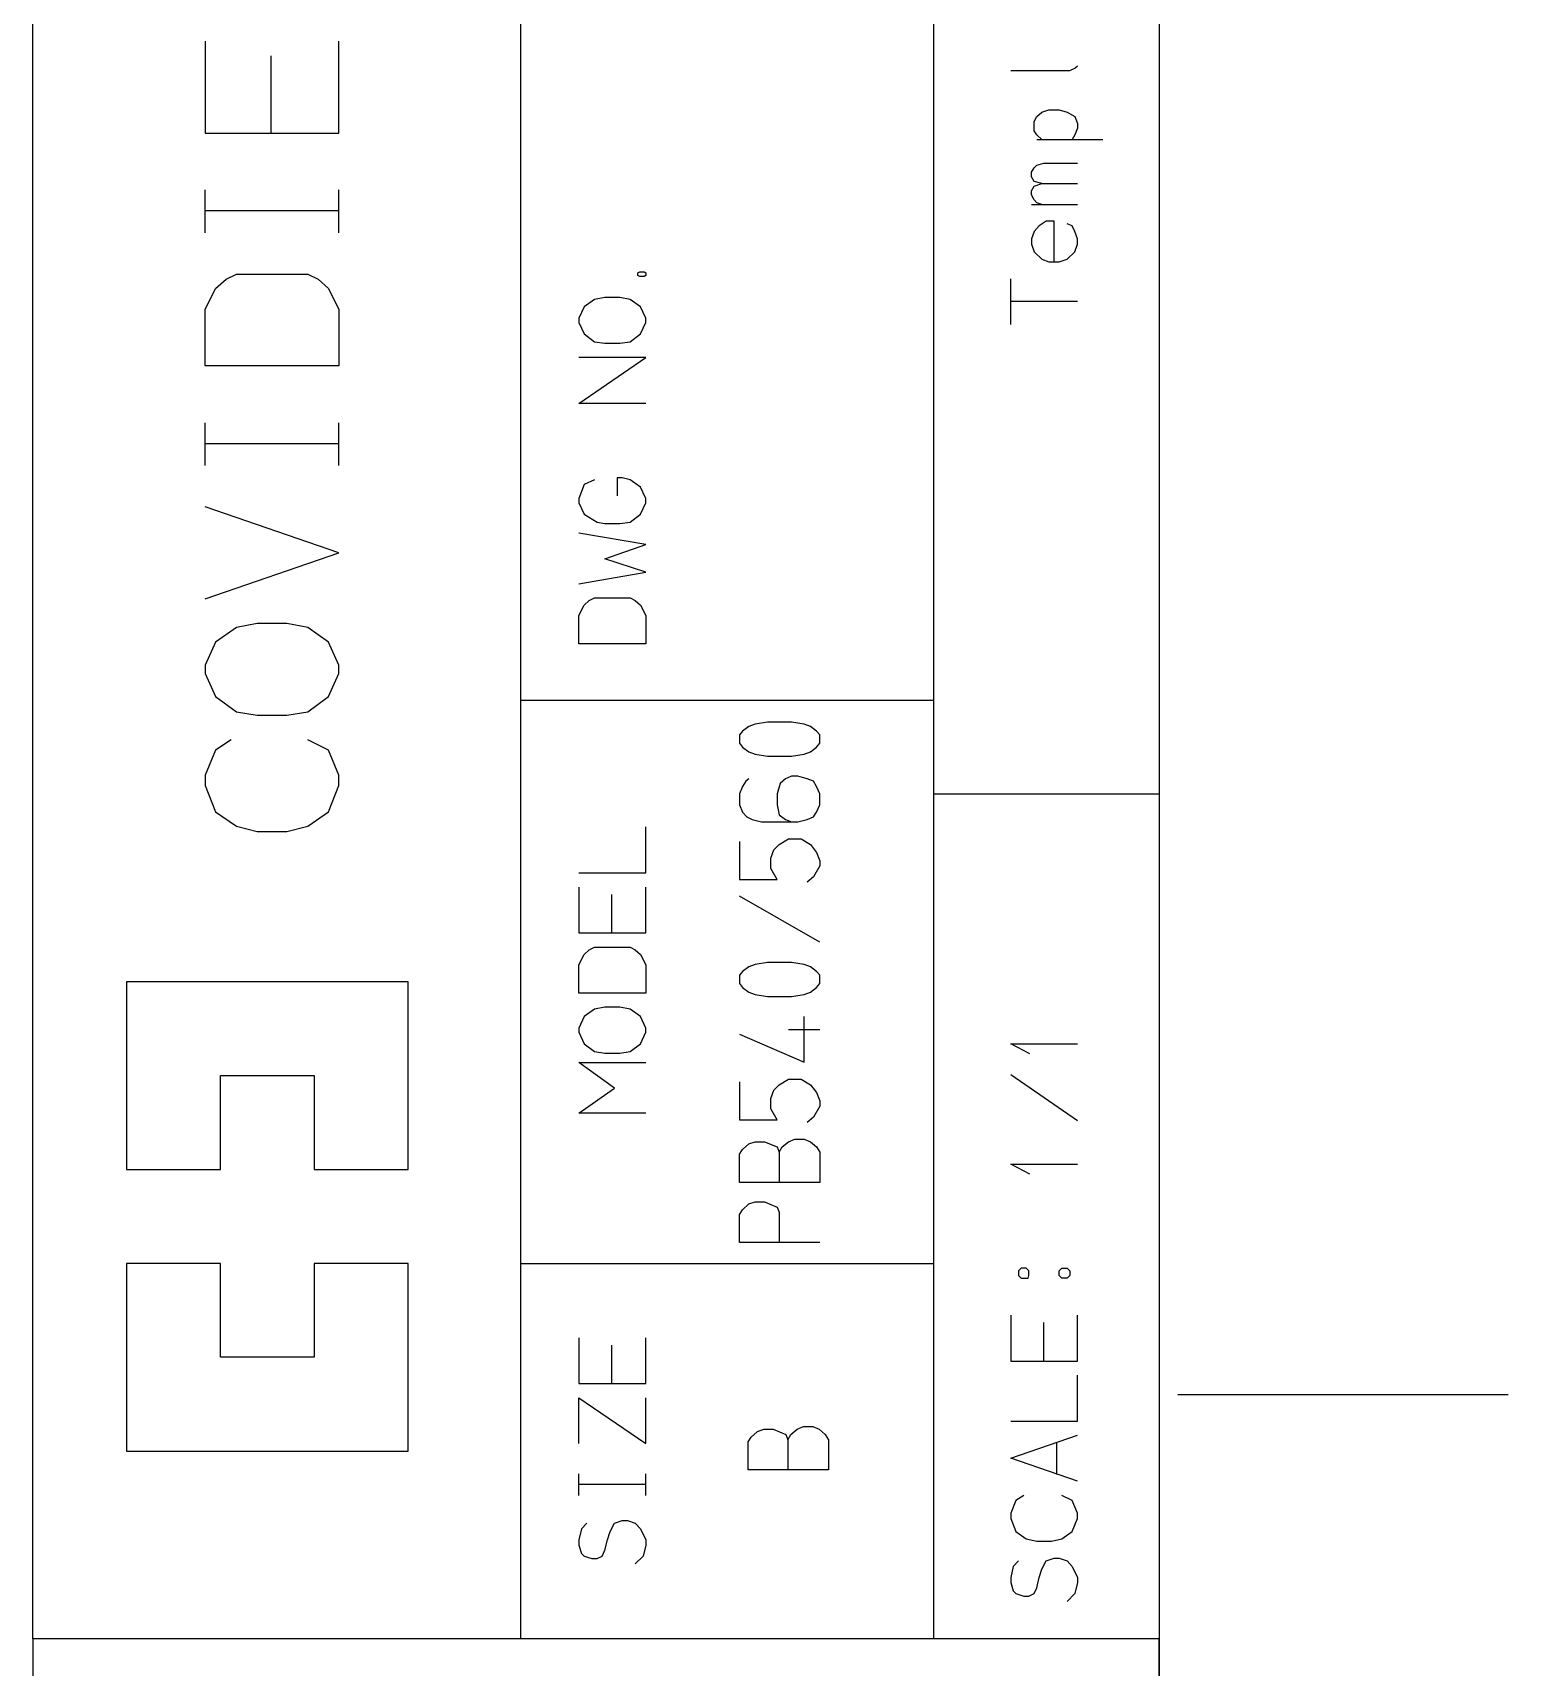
# Model space of a CAD drawing. Extents: x 8 to 288, y -6 to 426.
# Drawn here: x 248.99 to 288.29, y 307.74 to 351.27 of the extents above; entities that cross this region are included whole.
import ezdxf

# ---------------------------------------------------------------- set-up
doc = ezdxf.new("R2010")
doc.units = 0
doc.layers.get('0').update_dxf_attribs({"linetype": 'CONTINUOUS'})

msp = doc.modelspace()

# ---------------------------------------------------------------- linework, layer by layer
at = {"color": 0}
for p, q in [((248.985, 308.5), (248.985, 416.5)), ((261.984, 308.5), (261.984, 416.5)), ((272.985, 308.5), (272.985, 416.5)), ((278.985, 416.5), (278.985, 3.5002)), ((253.577, 351.044), (253.577, 348.599)), ((257.142, 348.599), (257.142, 351.044)), ((255.337, 348.599), (255.337, 350.655)), ((275.032, 350.261), (276.605, 350.261)), ((276.605, 350.261), (276.745, 350.331)), ((276.745, 350.331), (276.813, 350.386)), ((275.726, 349.037), (275.864, 349.16)), ((275.864, 349.16), (276.05, 349.217)), ((276.05, 349.217), (276.327, 349.217)), ((276.327, 349.217), (276.537, 349.16)), ((276.537, 349.16), (276.745, 349.037)), ((275.656, 348.911), (275.726, 349.037)), ((275.656, 348.662), (275.656, 348.911)), ((275.726, 348.55), (275.656, 348.662)), ((276.745, 349.037), (276.813, 348.856)), ((276.813, 348.73), (276.745, 348.55)), ((276.813, 348.856), (276.813, 348.73)), ((253.577, 348.599), (257.142, 348.599)), ((275.864, 348.424), (275.726, 348.55)), ((275.726, 348.424), (277.484, 348.424)), ((276.745, 348.55), (276.674, 348.424)), ((275.726, 347.741), (275.911, 347.798)), ((275.911, 347.798), (276.813, 347.798)), ((275.587, 347.561), (275.656, 347.672)), ((275.587, 347.436), (275.587, 347.561)), ((275.656, 347.311), (275.587, 347.436)), ((275.656, 347.672), (275.726, 347.741)), ((253.577, 345.944), (253.577, 347.084)), ((257.142, 345.944), (257.142, 347.084)), ((275.587, 347.062), (275.656, 347.186)), ((275.587, 346.95), (275.587, 347.062)), ((275.656, 346.825), (275.587, 346.95)), ((275.864, 347.256), (275.656, 347.311)), ((275.656, 347.186), (275.864, 347.256)), ((275.864, 347.256), (276.813, 347.256)), ((257.142, 346.528), (253.577, 346.528)), ((275.587, 346.7), (276.813, 346.7)), ((275.726, 346.742), (275.656, 346.825)), ((275.864, 346.7), (275.726, 346.742)), ((275.795, 346.127), (275.656, 345.974)), ((275.98, 346.253), (275.795, 346.127)), ((276.189, 346.253), (275.98, 346.253)), ((276.189, 345.17), (276.189, 346.253)), ((276.674, 346.127), (276.537, 346.184)), ((276.745, 345.974), (276.674, 346.127)), ((275.656, 345.974), (275.587, 345.78)), ((275.587, 345.78), (275.587, 345.642)), ((275.587, 345.642), (275.656, 345.433)), ((276.813, 345.78), (276.745, 345.974)), ((276.745, 345.433), (276.813, 345.642)), ((276.813, 345.642), (276.813, 345.78)), ((275.656, 345.433), (275.864, 345.239)), ((275.864, 345.239), (276.05, 345.17)), ((276.327, 345.17), (276.537, 345.239)), ((276.537, 345.239), (276.745, 345.433)), ((254.134, 344.705), (254.411, 344.845)), ((254.411, 344.845), (256.31, 344.845)), ((256.31, 344.845), (256.587, 344.705)), ((265.105, 344.877), (265.151, 344.905)), ((265.105, 344.809), (265.105, 344.877)), ((265.151, 344.781), (265.105, 344.809)), ((265.151, 344.905), (265.267, 344.905)), ((265.267, 344.781), (265.151, 344.781)), ((265.267, 344.905), (265.314, 344.877)), ((265.314, 344.809), (265.267, 344.781)), ((265.314, 344.877), (265.314, 344.809)), ((276.05, 345.17), (276.327, 345.17)), ((253.577, 343.9), (253.855, 344.456)), ((253.855, 344.456), (254.134, 344.705)), ((256.587, 344.705), (256.865, 344.456)), ((256.865, 344.456), (257.142, 343.9)), ((275.032, 343.499), (275.032, 344.722)), ((253.577, 342.4), (253.577, 343.9)), ((257.142, 343.9), (257.142, 342.4)), ((263.67, 343.972), (263.532, 343.666)), ((263.948, 344.166), (263.67, 343.972)), ((264.225, 344.221), (263.948, 344.166)), ((264.619, 344.221), (264.225, 344.221)), ((264.898, 344.166), (264.619, 344.221)), ((265.175, 343.972), (264.898, 344.166)), ((265.314, 343.666), (265.175, 343.972)), ((276.813, 344.111), (275.032, 344.111)), ((263.532, 343.666), (263.532, 343.556)), ((263.532, 343.556), (263.67, 343.25)), ((265.175, 343.25), (265.314, 343.556)), ((265.314, 343.556), (265.314, 343.666)), ((263.67, 343.25), (263.948, 343.042)), ((263.948, 343.042), (264.225, 343.001)), ((264.225, 343.001), (264.619, 343.001)), ((264.619, 343.001), (264.898, 343.042)), ((264.898, 343.042), (265.175, 343.25)), ((263.532, 341.399), (265.314, 342.622)), ((265.314, 342.622), (263.532, 342.622)), ((257.142, 342.4), (253.577, 342.4)), ((265.314, 341.399), (263.532, 341.399)), ((253.577, 339.744), (253.577, 340.884)), ((257.142, 339.744), (257.142, 340.884)), ((257.142, 340.327), (253.577, 340.327)), ((263.67, 339.241), (263.532, 338.866)), ((263.948, 339.367), (263.67, 339.241)), ((264.688, 339.422), (264.55, 339.422)), ((264.55, 339.422), (264.55, 338.937)), ((264.898, 339.367), (264.688, 339.422)), ((265.175, 339.173), (264.898, 339.367)), ((265.314, 338.866), (265.175, 339.173)), ((257.142, 337.422), (253.577, 338.645)), ((263.532, 338.866), (263.532, 338.755)), ((263.532, 338.755), (263.67, 338.45)), ((265.175, 338.45), (265.314, 338.755)), ((265.314, 338.755), (265.314, 338.866)), ((263.67, 338.45), (264.017, 338.242)), ((264.017, 338.242), (264.225, 338.2)), ((264.619, 338.2), (264.898, 338.242)), ((264.898, 338.242), (265.175, 338.45)), ((265.314, 337.641), (263.532, 337.947)), ((264.225, 338.2), (264.619, 338.2)), ((253.577, 336.2), (257.142, 337.422)), ((264.225, 337.266), (265.314, 337.641)), ((263.532, 336.6), (265.314, 336.906)), ((265.314, 336.906), (264.225, 337.266)), ((263.67, 336.028), (263.809, 336.153)), ((263.809, 336.153), (263.948, 336.222)), ((263.948, 336.222), (264.898, 336.222)), ((264.898, 336.222), (265.035, 336.153)), ((265.035, 336.153), (265.175, 336.028)), ((263.532, 335.749), (263.67, 336.028)), ((263.532, 335), (263.532, 335.749)), ((265.175, 336.028), (265.314, 335.749)), ((265.314, 335.749), (265.314, 335)), ((254.411, 335.434), (253.855, 335.044)), ((254.966, 335.544), (254.411, 335.434)), ((255.753, 335.544), (254.966, 335.544)), ((256.31, 335.434), (255.753, 335.544)), ((256.865, 335.044), (256.31, 335.434)), ((253.855, 335.044), (253.577, 334.433)), ((257.142, 334.433), (256.865, 335.044)), ((265.314, 335), (263.532, 335)), ((253.577, 334.433), (253.577, 334.211)), ((257.142, 334.211), (257.142, 334.433)), ((253.577, 334.211), (253.855, 333.6)), ((256.865, 333.6), (257.142, 334.211)), ((253.855, 333.6), (254.411, 333.183)), ((256.31, 333.183), (256.865, 333.6)), ((261.984, 333.5), (272.985, 333.5)), ((254.411, 333.183), (254.966, 333.099)), ((254.966, 333.099), (255.753, 333.099)), ((255.753, 333.099), (256.31, 333.183)), ((267.893, 332.675), (267.809, 332.577)), ((267.809, 332.577), (267.809, 332.355)), ((268.06, 332.799), (267.893, 332.675)), ((268.225, 332.855), (268.06, 332.799)), ((268.559, 332.911), (268.225, 332.855)), ((269.198, 332.911), (268.559, 332.911)), ((269.532, 332.855), (269.198, 332.911)), ((269.699, 332.799), (269.532, 332.855)), ((269.865, 332.675), (269.699, 332.799)), ((269.948, 332.577), (269.865, 332.675)), ((269.948, 332.355), (269.948, 332.577)), ((253.855, 332.166), (253.577, 331.5)), ((254.272, 332.445), (253.855, 332.166)), ((256.865, 332.166), (256.31, 332.445)), ((257.142, 331.5), (256.865, 332.166)), ((267.809, 332.355), (267.893, 332.244)), ((267.893, 332.244), (268.06, 332.118)), ((268.06, 332.118), (268.225, 332.063)), ((269.532, 332.063), (269.699, 332.118)), ((269.699, 332.118), (269.865, 332.244)), ((269.865, 332.244), (269.948, 332.355)), ((268.225, 332.063), (268.559, 332.008)), ((268.559, 332.008), (269.198, 332.008)), ((269.198, 332.008), (269.532, 332.063)), ((253.577, 331.5), (253.577, 331.222)), ((257.142, 331.222), (257.142, 331.5)), ((267.976, 331.338), (267.893, 331.199)), ((268.06, 331.407), (267.976, 331.338)), ((268.893, 331.283), (268.81, 331.005)), ((269.032, 331.407), (268.893, 331.283)), ((269.198, 331.477), (269.032, 331.407)), ((269.365, 331.477), (269.198, 331.477)), ((269.615, 331.407), (269.365, 331.477)), ((269.781, 331.338), (269.615, 331.407)), ((269.865, 331.199), (269.781, 331.338)), ((253.577, 331.222), (253.855, 330.528)), ((256.865, 330.528), (257.142, 331.222)), ((267.893, 331.199), (267.809, 331.005)), ((267.809, 331.005), (267.809, 330.713)), ((268.81, 331.005), (268.81, 330.713)), ((269.948, 331.005), (269.865, 331.199)), ((269.948, 330.713), (269.948, 331.005)), ((272.985, 331), (278.985, 331)), ((253.855, 330.528), (254.411, 330.139)), ((256.31, 330.139), (256.865, 330.528)), ((267.809, 330.713), (267.893, 330.518)), ((267.893, 330.518), (268.004, 330.394)), ((268.004, 330.394), (268.143, 330.324)), ((268.81, 330.713), (268.865, 330.449)), ((268.865, 330.449), (269.032, 330.324)), ((269.615, 330.324), (269.781, 330.394)), ((269.781, 330.394), (269.865, 330.518)), ((269.865, 330.518), (269.948, 330.713)), ((254.411, 330.139), (254.966, 330)), ((254.966, 330), (255.753, 330)), ((255.753, 330), (256.31, 330.139)), ((265.314, 328.9), (265.314, 330.123)), ((268.143, 330.324), (268.392, 330.255)), ((268.392, 330.255), (269.365, 330.255)), ((269.032, 330.324), (269.198, 330.255)), ((269.365, 330.255), (269.615, 330.324)), ((267.809, 329.738), (267.809, 328.724)), ((268.643, 329.293), (268.726, 329.517)), ((268.726, 329.517), (268.865, 329.654)), ((268.865, 329.654), (269.116, 329.807)), ((269.116, 329.807), (269.448, 329.807)), ((269.448, 329.807), (269.699, 329.654)), ((269.699, 329.654), (269.865, 329.446)), ((268.643, 329.016), (268.643, 329.293)), ((269.948, 329.085), (269.781, 328.795)), ((269.865, 329.446), (269.948, 329.224)), ((269.948, 329.224), (269.948, 329.085)), ((263.532, 328.9), (265.314, 328.9)), ((267.809, 328.724), (268.81, 328.724)), ((268.81, 328.724), (268.643, 329.016)), ((269.781, 328.795), (269.615, 328.655)), ((263.532, 328.521), (263.532, 327.301)), ((264.411, 327.301), (264.411, 328.327)), ((265.314, 327.301), (265.314, 328.521)), ((269.948, 327.055), (267.809, 328.278)), ((263.532, 327.301), (265.314, 327.301)), ((263.809, 326.853), (263.948, 326.922)), ((263.948, 326.922), (264.898, 326.922)), ((264.898, 326.922), (265.035, 326.853)), ((263.532, 326.45), (263.67, 326.727)), ((263.67, 326.727), (263.809, 326.853)), ((265.035, 326.853), (265.175, 326.727)), ((265.175, 326.727), (265.314, 326.45)), ((268.559, 326.511), (268.225, 326.455)), ((269.198, 326.511), (268.559, 326.511)), ((269.532, 326.455), (269.198, 326.511)), ((263.532, 325.699), (263.532, 326.45)), ((265.314, 326.45), (265.314, 325.699)), ((267.893, 326.274), (267.809, 326.178)), ((267.809, 326.178), (267.809, 325.956)), ((268.06, 326.4), (267.893, 326.274)), ((268.225, 326.455), (268.06, 326.4)), ((269.699, 326.4), (269.532, 326.455)), ((269.865, 326.274), (269.699, 326.4)), ((269.948, 326.178), (269.865, 326.274)), ((269.948, 325.956), (269.948, 326.178)), ((258.984, 326), (251.485, 326)), ((251.485, 326), (251.485, 321)), ((258.984, 321), (258.984, 326)), ((265.314, 325.699), (263.532, 325.699)), ((267.809, 325.956), (267.893, 325.844)), ((267.893, 325.844), (268.06, 325.719)), ((268.06, 325.719), (268.225, 325.664)), ((268.225, 325.664), (268.559, 325.608)), ((268.559, 325.608), (269.198, 325.608)), ((269.198, 325.608), (269.532, 325.664)), ((269.532, 325.664), (269.699, 325.719)), ((269.699, 325.719), (269.865, 325.844)), ((269.865, 325.844), (269.948, 325.956)), ((263.948, 325.267), (263.67, 325.072)), ((264.225, 325.322), (263.948, 325.267)), ((264.619, 325.322), (264.225, 325.322)), ((264.898, 325.267), (264.619, 325.322)), ((265.175, 325.072), (264.898, 325.267)), ((263.67, 325.072), (263.532, 324.767)), ((263.532, 324.767), (263.532, 324.656)), ((265.314, 324.767), (265.175, 325.072)), ((265.314, 324.656), (265.314, 324.767)), ((269.116, 324.731), (269.948, 324.731)), ((269.532, 323.856), (269.532, 325.078)), ((263.532, 324.656), (263.67, 324.35)), ((263.67, 324.35), (263.948, 324.142)), ((264.898, 324.142), (265.175, 324.35)), ((265.175, 324.35), (265.314, 324.656)), ((267.809, 324.605), (269.532, 323.856)), ((275.54, 324.08), (275.032, 324.345)), ((275.032, 324.345), (276.813, 324.345)), ((264.48, 323.167), (263.532, 323.847)), ((263.532, 323.847), (265.314, 323.847)), ((263.948, 324.142), (264.225, 324.099)), ((264.225, 324.099), (264.619, 324.099)), ((264.619, 324.099), (264.898, 324.142)), ((253.985, 321), (253.985, 323.5)), ((253.985, 323.5), (256.485, 323.5)), ((256.485, 323.5), (256.485, 321)), ((276.813, 322.3), (275.032, 323.522)), ((263.532, 322.5), (264.48, 323.167)), ((267.809, 323.339), (267.809, 322.325)), ((268.643, 322.894), (268.726, 323.116)), ((268.726, 323.116), (268.865, 323.255)), ((268.865, 323.255), (269.116, 323.408)), ((269.116, 323.408), (269.448, 323.408)), ((269.448, 323.408), (269.699, 323.255)), ((269.699, 323.255), (269.865, 323.047)), ((269.865, 323.047), (269.948, 322.825)), ((268.643, 322.617), (268.643, 322.894)), ((268.81, 322.325), (268.643, 322.617)), ((269.948, 322.685), (269.781, 322.393)), ((269.948, 322.825), (269.948, 322.685)), ((265.314, 322.5), (263.532, 322.5)), ((267.809, 322.325), (268.81, 322.325)), ((269.781, 322.393), (269.615, 322.255)), ((267.893, 321.529), (268.06, 321.682)), ((268.06, 321.682), (268.225, 321.739)), ((268.225, 321.739), (268.476, 321.739)), ((268.476, 321.739), (268.81, 321.6)), ((268.949, 321.6), (269.116, 321.739)), ((269.116, 321.739), (269.281, 321.808)), ((269.281, 321.808), (269.532, 321.808)), ((269.532, 321.808), (269.699, 321.739)), ((269.699, 321.739), (269.865, 321.6)), ((267.809, 321.405), (267.893, 321.529)), ((267.809, 320.654), (267.809, 321.405)), ((268.81, 321.6), (268.865, 321.461)), ((268.865, 321.461), (268.949, 321.6)), ((268.865, 321.461), (268.865, 320.654)), ((269.865, 321.6), (269.948, 321.461)), ((269.948, 321.461), (269.948, 320.654)), ((251.485, 321), (253.985, 321)), ((256.485, 321), (258.984, 321)), ((275.54, 320.88), (275.032, 321.145)), ((275.032, 321.145), (276.813, 321.145)), ((269.948, 320.654), (267.809, 320.654)), ((267.809, 319.805), (267.893, 319.93)), ((267.893, 319.93), (268.06, 320.082)), ((268.06, 320.082), (268.225, 320.139)), ((268.225, 320.139), (268.476, 320.139)), ((268.476, 320.139), (268.81, 320)), ((268.81, 320), (268.865, 319.86)), ((267.809, 319.054), (267.809, 319.805)), ((268.865, 319.86), (268.865, 319.054)), ((269.948, 319.054), (267.809, 319.054)), ((253.985, 318.5), (251.485, 318.5)), ((251.485, 318.5), (251.485, 313.499)), ((253.985, 315.999), (253.985, 318.5)), ((258.984, 318.5), (256.485, 318.5)), ((256.485, 318.5), (256.485, 315.999)), ((258.984, 313.499), (258.984, 318.5)), ((261.984, 318.5), (272.985, 318.5)), ((275.308, 318.375), (275.24, 318.306)), ((275.24, 318.306), (275.24, 318.181)), ((275.448, 318.375), (275.308, 318.375)), ((275.517, 318.306), (275.448, 318.375)), ((275.517, 318.181), (275.517, 318.306)), ((276.327, 318.306), (276.397, 318.375)), ((276.327, 318.181), (276.327, 318.306)), ((276.397, 318.375), (276.537, 318.375)), ((276.537, 318.375), (276.605, 318.306)), ((276.605, 318.306), (276.605, 318.181)), ((275.24, 318.181), (275.308, 318.11)), ((275.308, 318.11), (275.495, 318.11)), ((275.495, 318.11), (275.517, 318.181)), ((276.397, 318.11), (276.327, 318.181)), ((276.537, 318.11), (276.397, 318.11)), ((276.605, 318.181), (276.537, 318.11)), ((275.032, 317.123), (275.032, 315.9)), ((275.911, 315.9), (275.911, 316.928)), ((276.813, 315.9), (276.813, 317.123)), ((263.532, 316.522), (263.532, 315.301)), ((265.314, 315.301), (265.314, 316.522)), ((264.411, 315.301), (264.411, 316.327)), ((256.485, 315.999), (253.985, 315.999)), ((275.032, 315.9), (276.813, 315.9)), ((263.532, 315.301), (265.314, 315.301)), ((276.813, 314.3), (276.813, 315.523)), ((263.532, 313.7), (263.532, 314.922)), ((263.532, 314.922), (265.314, 313.7)), ((265.314, 313.7), (265.314, 314.922)), ((288.286, 315), (279.485, 315)), ((275.032, 314.3), (276.813, 314.3)), ((268.041, 313.75), (268.123, 313.875)), ((268.123, 313.875), (268.29, 314.027)), ((268.29, 314.027), (268.457, 314.084)), ((268.457, 314.084), (268.708, 314.084)), ((268.708, 314.084), (269.04, 313.945)), ((269.04, 313.945), (269.096, 313.805)), ((269.096, 313.805), (269.179, 313.945)), ((269.179, 313.945), (269.346, 314.084)), ((269.346, 314.084), (269.513, 314.153)), ((269.513, 314.153), (269.764, 314.153)), ((269.764, 314.153), (269.929, 314.084)), ((269.929, 314.084), (270.095, 313.945)), ((270.095, 313.945), (270.179, 313.805)), ((275.032, 313.311), (276.813, 313.922)), ((251.485, 313.499), (258.984, 313.499)), ((268.041, 312.999), (268.041, 313.75)), ((269.096, 313.805), (269.096, 312.999)), ((270.179, 313.805), (270.179, 312.999)), ((276.258, 312.881), (276.258, 313.742)), ((270.179, 312.999), (268.041, 312.999)), ((276.813, 312.7), (275.032, 313.311)), ((263.532, 312.323), (263.532, 312.892)), ((265.314, 312.613), (263.532, 312.613)), ((265.314, 312.323), (265.314, 312.892)), ((275.171, 312.184), (275.032, 311.85)), ((275.379, 312.323), (275.171, 312.184)), ((276.674, 312.184), (276.397, 312.323)), ((276.813, 311.85), (276.674, 312.184)), ((275.032, 311.85), (275.032, 311.711)), ((275.032, 311.711), (275.171, 311.363)), ((276.674, 311.363), (276.813, 311.711)), ((276.813, 311.711), (276.813, 311.85)), ((263.601, 311.431), (263.532, 311.139)), ((263.74, 311.583), (263.601, 311.431)), ((264.295, 311.139), (264.364, 311.361)), ((264.364, 311.361), (264.48, 311.583)), ((264.48, 311.583), (264.688, 311.653)), ((264.688, 311.653), (264.827, 311.653)), ((264.827, 311.653), (265.035, 311.583)), ((265.035, 311.583), (265.175, 311.431)), ((265.175, 311.431), (265.314, 311.139)), ((275.171, 311.363), (275.448, 311.169)), ((276.397, 311.169), (276.674, 311.363)), ((263.532, 311.139), (263.532, 311)), ((263.532, 311), (263.601, 310.778)), ((264.156, 310.708), (264.225, 310.861)), ((264.225, 310.861), (264.295, 311.139)), ((265.314, 311), (265.245, 310.708)), ((265.314, 311.139), (265.314, 311)), ((275.448, 311.169), (275.726, 311.1)), ((275.726, 311.1), (276.119, 311.1)), ((276.119, 311.1), (276.397, 311.169)), ((263.601, 310.778), (263.67, 310.708)), ((263.67, 310.708), (263.878, 310.639)), ((263.878, 310.639), (264.017, 310.639)), ((264.017, 310.639), (264.156, 310.708)), ((265.245, 310.708), (265.035, 310.499)), ((275.101, 310.431), (275.032, 310.139)), ((275.24, 310.584), (275.101, 310.431)), ((275.795, 310.139), (275.864, 310.362)), ((275.864, 310.362), (275.98, 310.584)), ((275.98, 310.584), (276.189, 310.653)), ((276.189, 310.653), (276.327, 310.653)), ((276.327, 310.653), (276.537, 310.584)), ((276.537, 310.584), (276.674, 310.431)), ((276.674, 310.431), (276.813, 310.139)), ((275.032, 310.139), (275.032, 309.999)), ((275.032, 309.999), (275.101, 309.777)), ((275.726, 309.862), (275.795, 310.139)), ((276.813, 309.999), (276.745, 309.709)), ((276.813, 310.139), (276.813, 309.999)), ((275.101, 309.777), (275.171, 309.709)), ((275.171, 309.709), (275.379, 309.638)), ((275.379, 309.638), (275.517, 309.638)), ((275.517, 309.638), (275.656, 309.709)), ((275.656, 309.709), (275.726, 309.862)), ((276.745, 309.709), (276.537, 309.5)), ((248.985, 308.5), (248.985, 246.499)), ((278.985, 308.5), (248.985, 308.5)), ((278.985, 308.5), (248.985, 308.5)), ((278.985, 246.499), (278.985, 308.5))]:
    msp.add_line(p, q, dxfattribs=at)

doc.saveas('drawing.dxf')
